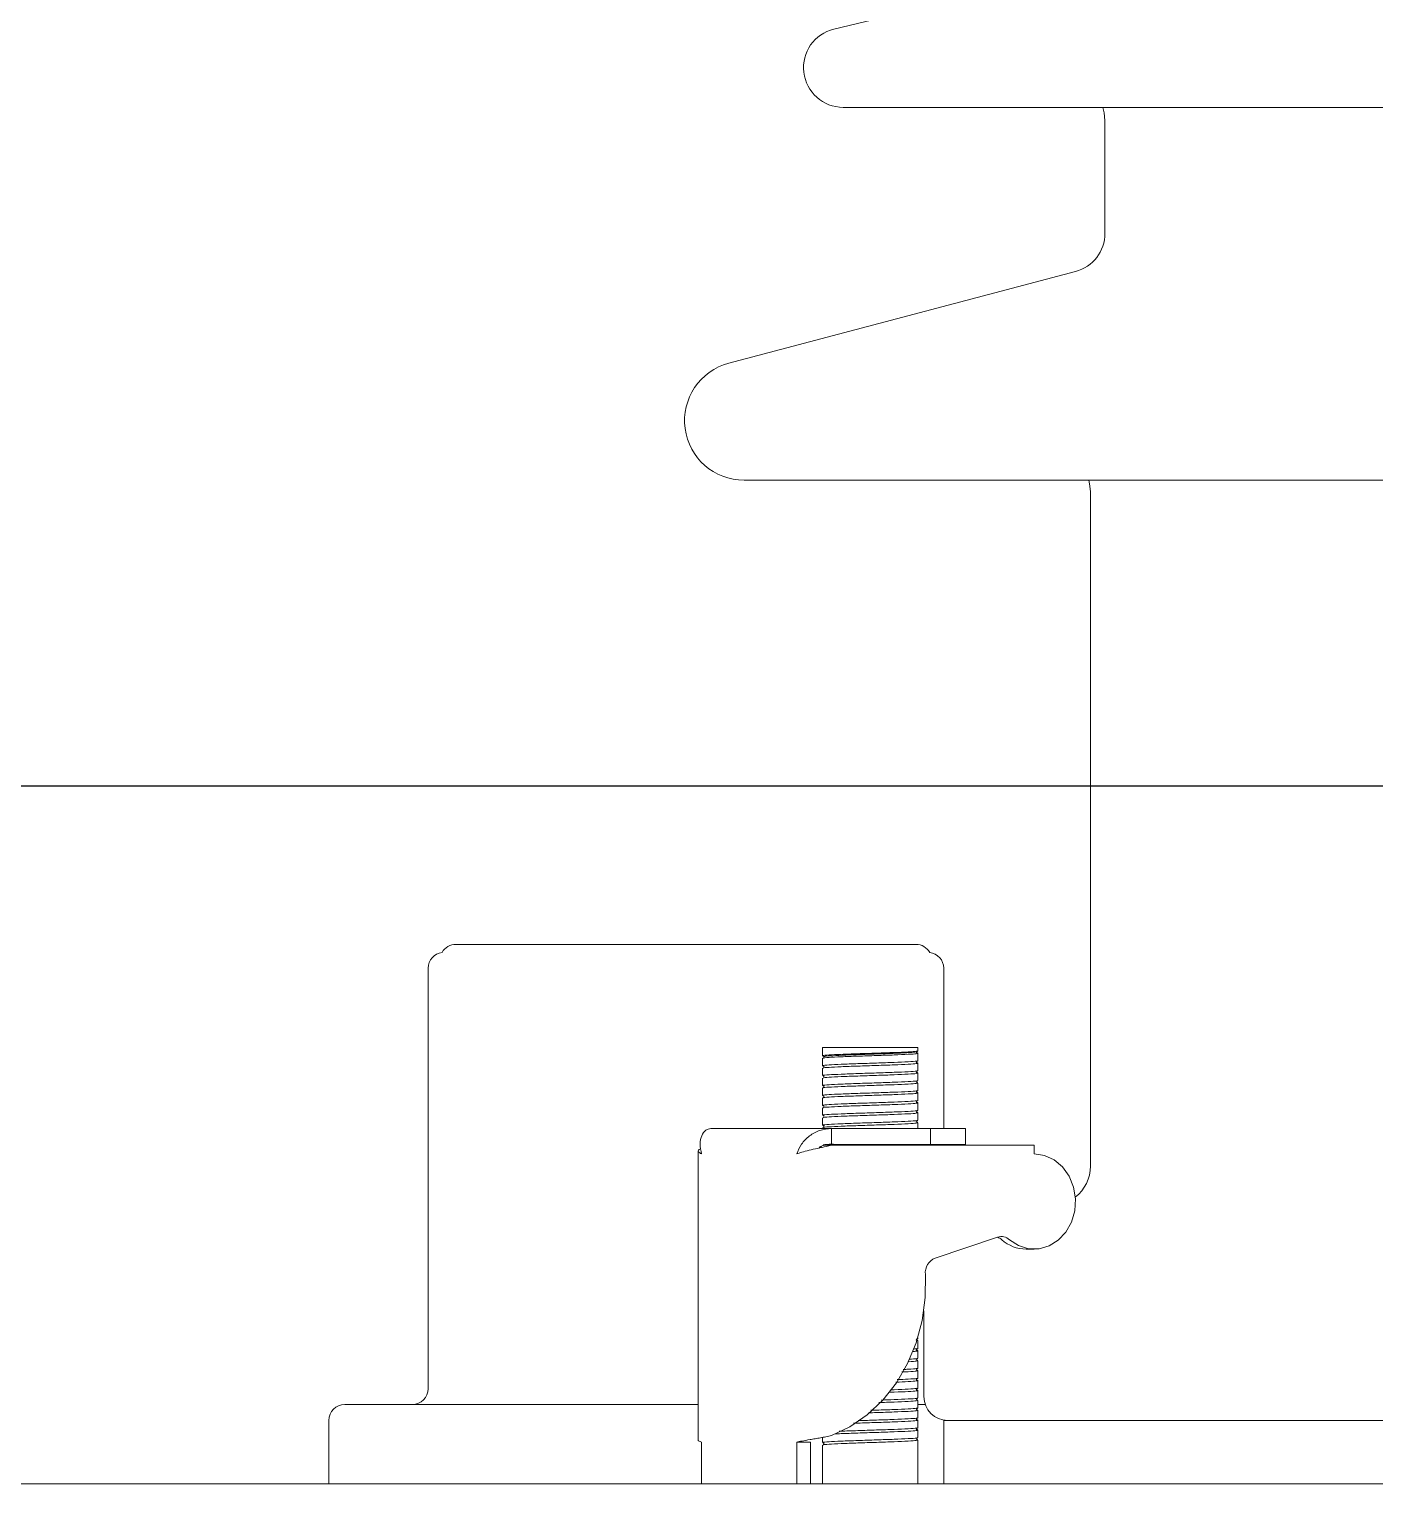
# Model space of a CAD drawing. Header units: millimetres. Extents: x 51507 to 66627, y -17810 to -7118.
# Drawn here: x 57059.6 to 57229.3, y -9228.1 to -9044.7 of the extents above; entities that cross this region are included whole.
import ezdxf

# ---------------------------------------------------------------- set-up
doc = ezdxf.new("R2010")
doc.units = ezdxf.units.MM
doc.header["$LTSCALE"] = 10
doc.layers.get('Defpoints').update_dxf_attribs({"lineweight": 25})
doc.layers.add('粗实线', color=4, linetype='Continuous', lineweight=18)

msp = doc.modelspace()

# ---------------------------------------------------------------- linework, layer by layer
at = {"layer": 'Defpoints'}
msp.add_line((51507.409, -9140.11), (66627.409, -9140.11), dxfattribs=at)
at = {"layer": '粗实线'}
for p, q in [((57189.568, -9037.905), (57161.073, -9044.75)), ((57162.241, -9054.611), (57372.576, -9054.611)), ((57195.241, -9056.269), (57195.241, -9070.473)), ((57191.519, -9075.307), (57147.824, -9086.861)), ((57149.741, -9101.611), (57385.076, -9101.611)), ((57193.4, -9103.043), (57193.409, -9188.052)), ((57113.409, -9160.112), (57171.409, -9160.112)), ((57109.909, -9163.112), (57109.909, -9216.112)), ((57174.909, -9183.324), (57174.909, -9163.112)), ((57159.651, -9173.112), (57159.651, -9174.153)), ((57159.651, -9173.112), (57171.651, -9173.112)), ((57171.651, -9173.528), (57171.651, -9173.112)), ((57159.651, -9174.462), (57159.651, -9175.403)), ((57171.651, -9174.778), (57171.651, -9173.837)), ((57171.651, -9176.028), (57171.651, -9175.087)), ((57159.651, -9175.712), (57159.651, -9176.653)), ((57159.651, -9176.962), (57159.651, -9177.903)), ((57171.651, -9177.278), (57171.651, -9176.337)), ((57159.651, -9178.212), (57159.651, -9179.153)), ((57171.651, -9178.528), (57171.651, -9177.587)), ((57171.651, -9179.778), (57171.651, -9178.837)), ((57159.651, -9179.462), (57159.651, -9180.403)), ((57159.651, -9180.712), (57159.651, -9181.653)), ((57171.651, -9181.028), (57171.651, -9180.087)), ((57159.651, -9181.962), (57159.651, -9182.903)), ((57171.651, -9182.278), (57171.651, -9181.337)), ((57171.651, -9183.324), (57171.651, -9182.587)), ((57145.557, -9183.324), (57160.757, -9183.324)), ((57159.651, -9183.212), (57159.651, -9183.324)), ((57160.757, -9183.324), (57160.757, -9185.324)), ((57160.757, -9183.324), (57173.251, -9183.324)), ((57173.251, -9183.324), (57173.251, -9185.324)), ((57177.651, -9183.324), (57173.251, -9183.324)), ((57177.651, -9185.324), (57177.651, -9183.324)), ((57143.957, -9186.158), (57143.957, -9222.599)), ((57159.935, -9185.424), (57160.757, -9185.424)), ((57160.757, -9185.324), (57173.251, -9185.324)), ((57160.757, -9185.424), (57186.326, -9185.424)), ((57171.651, -9185.424), (57171.651, -9185.324)), ((57177.651, -9185.324), (57173.251, -9185.324)), ((57174.909, -9185.424), (57174.909, -9185.324)), ((57186.326, -9185.424), (57186.326, -9186.524)), ((57181.702, -9197.016), (57173.845, -9199.649)), ((57185.326, -9198.524), (57186.326, -9198.524)), ((57172.409, -9206.277), (57172.409, -9217.112)), ((57171.651, -9209.778), (57171.651, -9209.689)), ((57171.651, -9211.028), (57171.651, -9210.087)), ((57171.651, -9212.278), (57171.651, -9211.337)), ((57171.651, -9213.528), (57171.651, -9212.587)), ((57171.651, -9214.778), (57171.651, -9213.837)), ((57171.651, -9216.028), (57171.651, -9215.087)), ((57171.651, -9217.278), (57171.651, -9216.337)), ((57171.651, -9218.528), (57171.651, -9217.587)), ((57099.409, -9218.112), (57142.409, -9218.112)), ((57142.409, -9218.112), (57143.957, -9218.112)), ((57171.651, -9218.112), (57172.58, -9218.112)), ((57171.651, -9219.778), (57171.651, -9218.837)), ((57097.409, -9220.112), (57097.409, -9228.112)), ((57171.651, -9221.028), (57171.651, -9220.087)), ((57174.909, -9220.112), (57174.909, -9228.112)), ((57359.909, -9220.112), (57174.909, -9220.112)), ((57144.385, -9228.112), (57144.385, -9222.833)), ((57156.385, -9222.833), (57158.118, -9222.833)), ((57156.385, -9228.112), (57156.385, -9222.833)), ((57158.118, -9228.112), (57158.118, -9222.833)), ((57159.213, -9222.33), (57159.216, -9222.33)), ((57159.651, -9222.248), (57159.651, -9222.903)), ((57171.651, -9222.278), (57171.651, -9221.337)), ((57171.651, -9228.112), (57171.651, -9222.587)), ((57159.651, -9223.212), (57159.651, -9228.112)), ((56322.409, -9228.112), (58212.409, -9228.112))]:
    msp.add_line(p, q, dxfattribs=at)
for points in [[(57194.959, -9054.611), (57195.145, -9055.293), (57195.241, -9056.269)], [(57193.19, -9101.611), (57193.303, -9102.067), (57193.4, -9103.043)], [(57186.326, -9186.524), (57187.623, -9186.714), (57188.837, -9187.271), (57189.893, -9188.16), (57190.723, -9189.326), (57191.275, -9190.694), (57191.514, -9192.177), (57191.425, -9193.683), (57191.013, -9195.115), (57190.305, -9196.383), (57189.345, -9197.407), (57188.195, -9198.123), (57186.926, -9198.484), (57185.619, -9198.468), (57184.357, -9198.076), (57183.22, -9197.334)], [(57172.6, -9201.702), (57172.583, -9204.629), (57172.197, -9207.52), (57171.449, -9210.316), (57170.356, -9212.956), (57168.941, -9215.384), (57167.234, -9217.547), (57165.273, -9219.4), (57163.098, -9220.902), (57160.757, -9222.021)]]:
    msp.add_lwpolyline(points, dxfattribs=at)
for centre, radius, start, end in [((57162.241, -9049.611), 5, 103.50795, 270), ((57190.241, -9070.473), 5, 284.81144, 360), ((57149.741, -9094.111), 7.5, 104.81144, 270), ((57113.409, -9162.112), 2, 90, 150.47824), ((57171.409, -9162.112), 2, 29.52175, 90), ((57111.909, -9163.112), 2, 96.90182, 180), ((57172.909, -9163.112), 2, 0, 83.09817), ((57188.409, -9188.053), 5, 308.20625, 0.00618), ((57181.139, -9198.575), 1.646, 48.95222, 70.65885), ((57182.186, -9198.49), 1.552, 48.19788, 108.17513), ((57185.359, -9193.789), 4.735, 228.46701, 269.60091), ((57174.59, -9201.505), 2, 111.86227, 185.67051), ((57107.909, -9216.112), 2, 270, 0), ((57175.409, -9217.112), 3, 180, 270), ((57099.409, -9220.112), 2, 90, 180)]:
    msp.add_arc(centre, radius, start, end, dxfattribs=at)
for points, knots in [([(57171.525, -9173.54), (57171.522, -9173.554), (57171.512, -9173.593), (57170.505, -9173.658), (57168.737, -9173.737), (57166.451, -9173.815), (57164.061, -9173.893), (57161.892, -9173.971), (57160.359, -9174.049), (57159.612, -9174.11), (57159.725, -9174.144), (57159.753, -9174.153)], [0, 0, 0, 0, 0.7784438, 2.2966701, 3.8148964, 5.3331227, 6.851349, 8.3695753, 9.8878016, 11.4060279, 11.9106519, 11.9106519, 11.9106519, 11.9106519]), ([(57171.45, -9173.651), (57171.481, -9173.633), (57171.545, -9173.596), (57171.609, -9173.559), (57171.641, -9173.54)], [0, 0, 0, 0, 0.11047415, 0.22095284, 0.22095284, 0.22095284, 0.22095284]), ([(57159.661, -9174.165), (57159.693, -9174.184), (57159.756, -9174.221), (57159.82, -9174.258), (57159.852, -9174.276)], [0, 0, 0, 0, 0.1104787, 0.22095284, 0.22095284, 0.22095284, 0.22095284]), ([(57159.661, -9175.415), (57159.693, -9175.434), (57159.756, -9175.471), (57159.82, -9175.508), (57159.852, -9175.526)], [0, 0, 0, 0, 0.1104787, 0.22095284, 0.22095284, 0.22095284, 0.22095284]), ([(57171.549, -9173.837), (57171.549, -9173.854), (57171.551, -9173.898), (57170.513, -9173.967), (57168.735, -9174.045), (57166.452, -9174.123), (57164.061, -9174.201), (57161.892, -9174.28), (57160.359, -9174.358), (57159.612, -9174.418), (57159.725, -9174.453), (57159.753, -9174.462)], [0, 0, 0, 0, 0.9965202, 2.48916, 3.9817997, 5.4744395, 6.9670793, 8.4597191, 9.9523589, 11.4449986, 11.9411182, 11.9411182, 11.9411182, 11.9411182]), ([(57171.525, -9174.79), (57171.522, -9174.804), (57171.512, -9174.843), (57170.505, -9174.908), (57168.737, -9174.987), (57166.451, -9175.065), (57164.061, -9175.143), (57161.892, -9175.221), (57160.359, -9175.299), (57159.612, -9175.36), (57159.725, -9175.394), (57159.753, -9175.403)], [0, 0, 0, 0, 0.7784438, 2.2966701, 3.8148964, 5.3331227, 6.851349, 8.3695753, 9.8878016, 11.4060279, 11.9106519, 11.9106519, 11.9106519, 11.9106519]), ([(57171.549, -9175.087), (57171.549, -9175.104), (57171.551, -9175.148), (57170.513, -9175.217), (57168.735, -9175.295), (57166.452, -9175.373), (57164.061, -9175.451), (57161.892, -9175.53), (57160.359, -9175.608), (57159.612, -9175.668), (57159.725, -9175.703), (57159.753, -9175.712)], [0, 0, 0, 0, 0.9965202, 2.48916, 3.9817997, 5.4744395, 6.9670793, 8.4597191, 9.9523589, 11.4449986, 11.9411182, 11.9411182, 11.9411182, 11.9411182]), ([(57171.361, -9173.638), (57171.361, -9173.656), (57171.363, -9173.699), (57170.358, -9173.769), (57168.637, -9173.847), (57166.426, -9173.925), (57164.111, -9174.003), (57162.012, -9174.081), (57160.528, -9174.159), (57159.804, -9174.22), (57159.913, -9174.255), (57159.941, -9174.263)], [0, 0, 0, 0, 0.9631684, 2.40882, 3.8544716, 5.3001231, 6.7457747, 8.1914262, 9.6370778, 11.0827294, 11.5632759, 11.5632759, 11.5632759, 11.5632759]), ([(57171.64, -9173.826), (57171.609, -9173.807), (57171.545, -9173.77), (57171.481, -9173.733), (57171.449, -9173.715)], [0, 0, 0, 0, 0.1104904, 0.22097607, 0.22097607, 0.22097607, 0.22097607]), ([(57171.64, -9175.076), (57171.609, -9175.057), (57171.545, -9175.02), (57171.481, -9174.983), (57171.449, -9174.965)], [0, 0, 0, 0, 0.1104904, 0.22097607, 0.22097607, 0.22097607, 0.22097607]), ([(57171.45, -9174.901), (57171.481, -9174.883), (57171.545, -9174.846), (57171.609, -9174.809), (57171.641, -9174.79)], [0, 0, 0, 0, 0.11047415, 0.22095284, 0.22095284, 0.22095284, 0.22095284]), ([(57159.661, -9176.665), (57159.693, -9176.684), (57159.756, -9176.721), (57159.82, -9176.758), (57159.852, -9176.776)], [0, 0, 0, 0, 0.1104787, 0.22095284, 0.22095284, 0.22095284, 0.22095284]), ([(57171.525, -9176.04), (57171.522, -9176.054), (57171.512, -9176.093), (57170.505, -9176.158), (57168.737, -9176.237), (57166.451, -9176.315), (57164.061, -9176.393), (57161.892, -9176.471), (57160.359, -9176.549), (57159.612, -9176.61), (57159.725, -9176.644), (57159.753, -9176.653)], [0, 0, 0, 0, 0.7784438, 2.2966701, 3.8148964, 5.3331227, 6.851349, 8.3695753, 9.8878016, 11.4060279, 11.9106519, 11.9106519, 11.9106519, 11.9106519]), ([(57171.549, -9176.337), (57171.549, -9176.354), (57171.551, -9176.398), (57170.513, -9176.467), (57168.735, -9176.545), (57166.452, -9176.623), (57164.061, -9176.701), (57161.892, -9176.78), (57160.359, -9176.858), (57159.612, -9176.918), (57159.725, -9176.953), (57159.753, -9176.962)], [0, 0, 0, 0, 0.9965202, 2.48916, 3.9817997, 5.4744395, 6.9670793, 8.4597191, 9.9523589, 11.4449986, 11.9411182, 11.9411182, 11.9411182, 11.9411182]), ([(57171.64, -9176.326), (57171.609, -9176.307), (57171.545, -9176.27), (57171.481, -9176.233), (57171.449, -9176.215)], [0, 0, 0, 0, 0.1104904, 0.22097607, 0.22097607, 0.22097607, 0.22097607]), ([(57171.45, -9176.151), (57171.481, -9176.133), (57171.545, -9176.096), (57171.609, -9176.059), (57171.641, -9176.04)], [0, 0, 0, 0, 0.11047415, 0.22095284, 0.22095284, 0.22095284, 0.22095284]), ([(57159.661, -9177.915), (57159.693, -9177.934), (57159.756, -9177.971), (57159.82, -9178.008), (57159.852, -9178.026)], [0, 0, 0, 0, 0.1104787, 0.22095284, 0.22095284, 0.22095284, 0.22095284]), ([(57171.525, -9177.29), (57171.522, -9177.304), (57171.512, -9177.343), (57170.505, -9177.408), (57168.737, -9177.487), (57166.451, -9177.565), (57164.061, -9177.643), (57161.892, -9177.721), (57160.359, -9177.799), (57159.612, -9177.86), (57159.725, -9177.894), (57159.753, -9177.903)], [0, 0, 0, 0, 0.7784438, 2.2966701, 3.8148964, 5.3331227, 6.851349, 8.3695753, 9.8878016, 11.4060279, 11.9106519, 11.9106519, 11.9106519, 11.9106519]), ([(57171.549, -9177.587), (57171.549, -9177.604), (57171.551, -9177.648), (57170.513, -9177.717), (57168.735, -9177.795), (57166.452, -9177.873), (57164.061, -9177.951), (57161.892, -9178.03), (57160.359, -9178.108), (57159.612, -9178.168), (57159.725, -9178.203), (57159.753, -9178.212)], [0, 0, 0, 0, 0.9965202, 2.48916, 3.9817997, 5.4744395, 6.9670793, 8.4597191, 9.9523589, 11.4449986, 11.9411182, 11.9411182, 11.9411182, 11.9411182]), ([(57171.525, -9178.54), (57171.522, -9178.554), (57171.512, -9178.593), (57170.505, -9178.658), (57168.737, -9178.737), (57166.451, -9178.815), (57164.061, -9178.893), (57161.892, -9178.971), (57160.359, -9179.049), (57159.612, -9179.11), (57159.725, -9179.144), (57159.753, -9179.153)], [0, 0, 0, 0, 0.7784438, 2.2966701, 3.8148964, 5.3331227, 6.851349, 8.3695753, 9.8878016, 11.4060279, 11.9106519, 11.9106519, 11.9106519, 11.9106519]), ([(57171.549, -9178.837), (57171.549, -9178.854), (57171.551, -9178.898), (57170.513, -9178.967), (57168.735, -9179.045), (57166.452, -9179.123), (57164.061, -9179.201), (57161.892, -9179.28), (57160.359, -9179.358), (57159.612, -9179.418), (57159.725, -9179.453), (57159.753, -9179.462)], [0, 0, 0, 0, 0.9965202, 2.48916, 3.9817997, 5.4744395, 6.9670793, 8.4597191, 9.9523589, 11.4449986, 11.9411182, 11.9411182, 11.9411182, 11.9411182]), ([(57171.64, -9177.576), (57171.609, -9177.557), (57171.545, -9177.52), (57171.481, -9177.483), (57171.449, -9177.465)], [0, 0, 0, 0, 0.1104904, 0.22097607, 0.22097607, 0.22097607, 0.22097607]), ([(57171.64, -9178.826), (57171.609, -9178.807), (57171.545, -9178.77), (57171.481, -9178.733), (57171.449, -9178.715)], [0, 0, 0, 0, 0.1104904, 0.22097607, 0.22097607, 0.22097607, 0.22097607]), ([(57171.45, -9177.401), (57171.481, -9177.383), (57171.545, -9177.346), (57171.609, -9177.309), (57171.641, -9177.29)], [0, 0, 0, 0, 0.11047415, 0.22095284, 0.22095284, 0.22095284, 0.22095284]), ([(57171.45, -9178.651), (57171.481, -9178.633), (57171.545, -9178.596), (57171.609, -9178.559), (57171.641, -9178.54)], [0, 0, 0, 0, 0.11047415, 0.22095284, 0.22095284, 0.22095284, 0.22095284]), ([(57159.661, -9179.165), (57159.693, -9179.184), (57159.756, -9179.221), (57159.82, -9179.258), (57159.852, -9179.276)], [0, 0, 0, 0, 0.1104787, 0.22095284, 0.22095284, 0.22095284, 0.22095284]), ([(57159.661, -9180.415), (57159.693, -9180.434), (57159.756, -9180.471), (57159.82, -9180.508), (57159.852, -9180.526)], [0, 0, 0, 0, 0.1104787, 0.22095284, 0.22095284, 0.22095284, 0.22095284]), ([(57171.525, -9179.79), (57171.522, -9179.804), (57171.512, -9179.843), (57170.505, -9179.908), (57168.737, -9179.987), (57166.451, -9180.065), (57164.061, -9180.143), (57161.892, -9180.221), (57160.359, -9180.299), (57159.612, -9180.36), (57159.725, -9180.394), (57159.753, -9180.403)], [0, 0, 0, 0, 0.7784438, 2.2966701, 3.8148964, 5.3331227, 6.851349, 8.3695753, 9.8878016, 11.4060279, 11.9106519, 11.9106519, 11.9106519, 11.9106519]), ([(57171.549, -9180.087), (57171.549, -9180.104), (57171.551, -9180.148), (57170.513, -9180.217), (57168.735, -9180.295), (57166.452, -9180.373), (57164.061, -9180.451), (57161.892, -9180.53), (57160.359, -9180.608), (57159.612, -9180.668), (57159.725, -9180.703), (57159.753, -9180.712)], [0, 0, 0, 0, 0.9965202, 2.48916, 3.9817997, 5.4744395, 6.9670793, 8.4597191, 9.9523589, 11.4449986, 11.9411182, 11.9411182, 11.9411182, 11.9411182]), ([(57171.64, -9180.076), (57171.609, -9180.057), (57171.545, -9180.02), (57171.481, -9179.983), (57171.449, -9179.965)], [0, 0, 0, 0, 0.1104904, 0.22097607, 0.22097607, 0.22097607, 0.22097607]), ([(57171.45, -9179.901), (57171.481, -9179.883), (57171.545, -9179.846), (57171.609, -9179.809), (57171.641, -9179.79)], [0, 0, 0, 0, 0.11047415, 0.22095284, 0.22095284, 0.22095284, 0.22095284]), ([(57159.661, -9181.665), (57159.693, -9181.684), (57159.756, -9181.721), (57159.82, -9181.758), (57159.852, -9181.776)], [0, 0, 0, 0, 0.1104787, 0.22095284, 0.22095284, 0.22095284, 0.22095284]), ([(57171.525, -9181.04), (57171.522, -9181.054), (57171.512, -9181.093), (57170.505, -9181.158), (57168.737, -9181.237), (57166.451, -9181.315), (57164.061, -9181.393), (57161.892, -9181.471), (57160.359, -9181.549), (57159.612, -9181.61), (57159.725, -9181.644), (57159.753, -9181.653)], [0, 0, 0, 0, 0.7784438, 2.2966701, 3.8148964, 5.3331227, 6.851349, 8.3695753, 9.8878016, 11.4060279, 11.9106519, 11.9106519, 11.9106519, 11.9106519]), ([(57171.549, -9181.337), (57171.549, -9181.354), (57171.551, -9181.398), (57170.513, -9181.467), (57168.735, -9181.545), (57166.452, -9181.623), (57164.061, -9181.701), (57161.892, -9181.78), (57160.359, -9181.858), (57159.612, -9181.918), (57159.725, -9181.953), (57159.753, -9181.962)], [0, 0, 0, 0, 0.9965202, 2.48916, 3.9817997, 5.4744395, 6.9670793, 8.4597191, 9.9523589, 11.4449986, 11.9411182, 11.9411182, 11.9411182, 11.9411182]), ([(57171.525, -9182.29), (57171.522, -9182.304), (57171.512, -9182.343), (57170.505, -9182.408), (57168.737, -9182.487), (57166.451, -9182.565), (57164.061, -9182.643), (57161.892, -9182.721), (57160.359, -9182.799), (57159.612, -9182.86), (57159.725, -9182.894), (57159.753, -9182.903)], [0, 0, 0, 0, 0.7784438, 2.2966701, 3.8148964, 5.3331227, 6.851349, 8.3695753, 9.8878016, 11.4060279, 11.9106519, 11.9106519, 11.9106519, 11.9106519]), ([(57171.549, -9182.587), (57171.549, -9182.604), (57171.551, -9182.648), (57170.513, -9182.717), (57168.735, -9182.795), (57166.452, -9182.873), (57164.061, -9182.951), (57161.892, -9183.03), (57160.359, -9183.108), (57159.612, -9183.168), (57159.725, -9183.203), (57159.753, -9183.212)], [0, 0, 0, 0, 0.9965202, 2.48916, 3.9817997, 5.4744395, 6.9670793, 8.4597191, 9.9523589, 11.4449986, 11.9411182, 11.9411182, 11.9411182, 11.9411182]), ([(57171.64, -9181.326), (57171.609, -9181.307), (57171.545, -9181.27), (57171.481, -9181.233), (57171.449, -9181.215)], [0, 0, 0, 0, 0.1104904, 0.22097607, 0.22097607, 0.22097607, 0.22097607]), ([(57171.64, -9182.576), (57171.609, -9182.557), (57171.545, -9182.52), (57171.481, -9182.483), (57171.449, -9182.465)], [0, 0, 0, 0, 0.1104904, 0.22097607, 0.22097607, 0.22097607, 0.22097607]), ([(57171.45, -9181.151), (57171.481, -9181.133), (57171.545, -9181.096), (57171.609, -9181.059), (57171.641, -9181.04)], [0, 0, 0, 0, 0.11047415, 0.22095284, 0.22095284, 0.22095284, 0.22095284]), ([(57171.45, -9182.401), (57171.481, -9182.383), (57171.545, -9182.346), (57171.609, -9182.309), (57171.641, -9182.29)], [0, 0, 0, 0, 0.11047415, 0.22095284, 0.22095284, 0.22095284, 0.22095284]), ([(57144.385, -9186.524), (57144.293, -9186.097), (57144.108, -9185.242), (57144.365, -9184.171), (57144.89, -9183.456), (57145.34, -9183.367), (57145.557, -9183.324)], [0, 0, 0, 0, 0.9869099, 1.9745469, 2.9621881, 3.874729, 3.874729, 3.874729, 3.874729]), ([(57159.661, -9182.915), (57159.693, -9182.934), (57159.756, -9182.971), (57159.82, -9183.008), (57159.852, -9183.026)], [0, 0, 0, 0, 0.1104787, 0.22095284, 0.22095284, 0.22095284, 0.22095284]), ([(57144.286, -9185.864), (57144.205, -9185.901), (57143.922, -9186.029), (57143.898, -9186.249), (57144.223, -9186.432), (57144.385, -9186.524)], [0, 0, 0, 0, 0.1765488, 0.6199732, 1.0633975, 1.0633975, 1.0633975, 1.0633975]), ([(57156.385, -9186.524), (57156.579, -9186.451), (57156.985, -9186.297), (57157.923, -9186.063), (57159.011, -9185.821), (57160.001, -9185.608), (57160.544, -9185.476), (57160.757, -9185.424)], [0, 0, 0, 0, 0.8983966, 1.8898116, 2.8812547, 3.8726972, 4.5113221, 4.5113221, 4.5113221, 4.5113221]), ([(57159.184, -9185.775), (57159.246, -9185.739), (57159.366, -9185.67), (57159.474, -9185.601), (57159.526, -9185.568)], [0, 0, 0, 0, 0.21006318, 0.39984575, 0.39984575, 0.39984575, 0.39984575]), ([(57160.757, -9185.324), (57160.49, -9185.344), (57159.957, -9185.385), (57159.425, -9185.548), (57159.211, -9185.682), (57159.206, -9185.685)], [0, 0, 0, 0, 0.7932841, 1.5865682, 1.606549, 1.606549, 1.606549, 1.606549]), ([(57161.011, -9185.271), (57160.817, -9185.28), (57160.084, -9185.316), (57159.601, -9185.364), (57159.733, -9185.402), (57159.776, -9185.415)], [0, 0, 0, 0, 0.2742929, 1.0347613, 1.400102, 1.400102, 1.400102, 1.400102]), ([(57167.835, -9185.324), (57167.374, -9185.34), (57166.441, -9185.374), (57165.431, -9185.407), (57164.92, -9185.424)], [0, 0, 0, 0, 1.4401825, 2.9165275, 2.9165275, 2.9165275, 2.9165275]), ([(57171.64, -9210.076), (57171.609, -9210.057), (57171.545, -9210.02), (57171.481, -9209.983), (57171.449, -9209.965)], [0, 0, 0, 0, 0.1104904, 0.22097607, 0.22097607, 0.22097607, 0.22097607]), ([(57171.45, -9209.901), (57171.481, -9209.883), (57171.545, -9209.846), (57171.609, -9209.809), (57171.641, -9209.79)], [0, 0, 0, 0, 0.11047415, 0.22095284, 0.22095284, 0.22095284, 0.22095284]), ([(57171.549, -9211.337), (57171.573, -9211.354), (57171.614, -9211.383), (57171.16, -9211.413), (57170.976, -9211.424)], [0, 0, 0, 0, 0.36984542, 0.62172805, 0.62172805, 0.62172805, 0.62172805]), ([(57171.525, -9211.04), (57171.543, -9211.054), (57171.573, -9211.076), (57171.217, -9211.099), (57171.069, -9211.109)], [0, 0, 0, 0, 0.28752573, 0.49167766, 0.49167766, 0.49167766, 0.49167766]), ([(57171.64, -9211.326), (57171.609, -9211.307), (57171.545, -9211.27), (57171.481, -9211.233), (57171.449, -9211.215)], [0, 0, 0, 0, 0.1104904, 0.22097607, 0.22097607, 0.22097607, 0.22097607]), ([(57171.45, -9211.151), (57171.481, -9211.133), (57171.545, -9211.096), (57171.609, -9211.059), (57171.641, -9211.04)], [0, 0, 0, 0, 0.11047415, 0.22095284, 0.22095284, 0.22095284, 0.22095284]), ([(57171.549, -9213.837), (57171.546, -9213.854), (57171.539, -9213.898), (57170.784, -9213.953), (57169.896, -9213.99), (57169.62, -9214.002)], [0, 0, 0, 0, 0.6153172, 1.5369713, 1.9511382, 1.9511382, 1.9511382, 1.9511382]), ([(57171.525, -9213.54), (57171.519, -9213.554), (57171.501, -9213.593), (57170.831, -9213.641), (57170.015, -9213.676), (57169.806, -9213.685)], [0, 0, 0, 0, 0.4792975, 1.4140882, 1.7354266, 1.7354266, 1.7354266, 1.7354266]), ([(57171.549, -9212.587), (57171.542, -9212.604), (57171.526, -9212.648), (57170.987, -9212.692), (57170.386, -9212.718), (57170.373, -9212.719)], [0, 0, 0, 0, 0.4726634, 1.1806432, 1.1959844, 1.1959844, 1.1959844, 1.1959844]), ([(57171.525, -9212.29), (57171.527, -9212.304), (57171.533, -9212.339), (57170.935, -9212.375), (57170.562, -9212.397)], [0, 0, 0, 0, 0.36849673, 0.98267185, 0.98267185, 0.98267185, 0.98267185]), ([(57171.64, -9212.576), (57171.609, -9212.557), (57171.545, -9212.52), (57171.481, -9212.483), (57171.449, -9212.465)], [0, 0, 0, 0, 0.1104904, 0.22097607, 0.22097607, 0.22097607, 0.22097607]), ([(57171.64, -9213.826), (57171.609, -9213.807), (57171.545, -9213.77), (57171.481, -9213.733), (57171.449, -9213.715)], [0, 0, 0, 0, 0.1104904, 0.22097607, 0.22097607, 0.22097607, 0.22097607]), ([(57171.45, -9212.401), (57171.481, -9212.383), (57171.545, -9212.346), (57171.609, -9212.309), (57171.641, -9212.29)], [0, 0, 0, 0, 0.11047415, 0.22095284, 0.22095284, 0.22095284, 0.22095284]), ([(57171.45, -9213.651), (57171.481, -9213.633), (57171.545, -9213.596), (57171.609, -9213.559), (57171.641, -9213.54)], [0, 0, 0, 0, 0.11047415, 0.22095284, 0.22095284, 0.22095284, 0.22095284]), ([(57171.549, -9215.087), (57171.548, -9215.104), (57171.546, -9215.148), (57170.59, -9215.214), (57169.416, -9215.263), (57168.867, -9215.286)], [0, 0, 0, 0, 0.7098574, 1.7731188, 2.7056821, 2.7056821, 2.7056821, 2.7056821]), ([(57171.525, -9214.79), (57171.52, -9214.804), (57171.507, -9214.843), (57170.633, -9214.902), (57169.532, -9214.949), (57169.053, -9214.969)], [0, 0, 0, 0, 0.5588113, 1.6486805, 2.4894698, 2.4894698, 2.4894698, 2.4894698]), ([(57171.64, -9215.076), (57171.609, -9215.057), (57171.545, -9215.02), (57171.481, -9214.983), (57171.449, -9214.965)], [0, 0, 0, 0, 0.1104904, 0.22097607, 0.22097607, 0.22097607, 0.22097607]), ([(57171.45, -9214.901), (57171.481, -9214.883), (57171.545, -9214.846), (57171.609, -9214.809), (57171.641, -9214.79)], [0, 0, 0, 0, 0.11047415, 0.22095284, 0.22095284, 0.22095284, 0.22095284]), ([(57171.549, -9217.587), (57171.549, -9217.604), (57171.552, -9217.648), (57170.509, -9217.717), (57168.821, -9217.792), (57167.384, -9217.841), (57166.714, -9217.863)], [0, 0, 0, 0, 0.9164166, 2.289073, 3.6617294, 4.8607286, 4.8607286, 4.8607286, 4.8607286]), ([(57171.525, -9217.29), (57171.522, -9217.304), (57171.512, -9217.343), (57170.5, -9217.408), (57168.915, -9217.479), (57167.593, -9217.524), (57167.036, -9217.543)], [0, 0, 0, 0, 0.7131889, 2.1041463, 3.4951036, 4.5080521, 4.5080521, 4.5080521, 4.5080521]), ([(57171.549, -9216.337), (57171.55, -9216.354), (57171.554, -9216.398), (57170.496, -9216.467), (57169.201, -9216.527), (57168.233, -9216.56), (57168.018, -9216.567)], [0, 0, 0, 0, 0.8040532, 2.0084059, 3.2127586, 3.5563599, 3.5563599, 3.5563599, 3.5563599]), ([(57171.525, -9216.04), (57171.522, -9216.054), (57171.514, -9216.093), (57170.484, -9216.158), (57169.285, -9216.215), (57168.42, -9216.245), (57168.302, -9216.249)], [0, 0, 0, 0, 0.6225222, 1.8366491, 3.050776, 3.2417155, 3.2417155, 3.2417155, 3.2417155]), ([(57171.64, -9216.326), (57171.609, -9216.307), (57171.545, -9216.27), (57171.481, -9216.233), (57171.449, -9216.215)], [0, 0, 0, 0, 0.1104904, 0.22097607, 0.22097607, 0.22097607, 0.22097607]), ([(57171.64, -9217.576), (57171.609, -9217.557), (57171.545, -9217.52), (57171.481, -9217.483), (57171.449, -9217.465)], [0, 0, 0, 0, 0.1104904, 0.22097607, 0.22097607, 0.22097607, 0.22097607]), ([(57171.45, -9216.151), (57171.481, -9216.133), (57171.545, -9216.096), (57171.609, -9216.059), (57171.641, -9216.04)], [0, 0, 0, 0, 0.11047415, 0.22095284, 0.22095284, 0.22095284, 0.22095284]), ([(57171.45, -9217.401), (57171.481, -9217.383), (57171.545, -9217.346), (57171.609, -9217.309), (57171.641, -9217.29)], [0, 0, 0, 0, 0.11047415, 0.22095284, 0.22095284, 0.22095284, 0.22095284]), ([(57171.549, -9218.837), (57171.549, -9218.854), (57171.551, -9218.898), (57170.512, -9218.967), (57168.737, -9219.045), (57166.875, -9219.109), (57165.754, -9219.146), (57165.412, -9219.157)], [0, 0, 0, 0, 1.0024157, 2.5038861, 4.0053565, 5.5068269, 6.1634101, 6.1634101, 6.1634101, 6.1634101]), ([(57171.525, -9218.54), (57171.522, -9218.554), (57171.512, -9218.593), (57170.505, -9218.658), (57168.738, -9218.737), (57166.981, -9218.796), (57165.968, -9218.83), (57165.734, -9218.838)], [0, 0, 0, 0, 0.7815647, 2.3058777, 3.8301907, 5.3545038, 5.8113631, 5.8113631, 5.8113631, 5.8113631]), ([(57171.64, -9218.826), (57171.609, -9218.807), (57171.545, -9218.77), (57171.481, -9218.733), (57171.449, -9218.715)], [0, 0, 0, 0, 0.1104904, 0.22097607, 0.22097607, 0.22097607, 0.22097607]), ([(57171.45, -9218.651), (57171.481, -9218.633), (57171.545, -9218.596), (57171.609, -9218.559), (57171.641, -9218.54)], [0, 0, 0, 0, 0.11047415, 0.22095284, 0.22095284, 0.22095284, 0.22095284]), ([(57171.525, -9221.04), (57171.522, -9221.054), (57171.512, -9221.093), (57170.505, -9221.158), (57168.739, -9221.237), (57166.442, -9221.315), (57164.095, -9221.393), (57162.401, -9221.45), (57161.811, -9221.48), (57161.721, -9221.485)], [0, 0, 0, 0, 0.8851543, 2.6115018, 4.3378493, 6.0641968, 7.7905442, 9.5168917, 9.8265025, 9.8265025, 9.8265025, 9.8265025]), ([(57171.549, -9220.087), (57171.549, -9220.104), (57171.551, -9220.148), (57170.514, -9220.217), (57168.73, -9220.295), (57166.471, -9220.373), (57164.598, -9220.432), (57163.725, -9220.465), (57163.542, -9220.472)], [0, 0, 0, 0, 1.087553, 2.7165464, 4.3455399, 5.9745333, 7.6035267, 8.0345088, 8.0345088, 8.0345088, 8.0345088]), ([(57171.525, -9219.79), (57171.522, -9219.804), (57171.512, -9219.843), (57170.505, -9219.908), (57168.74, -9219.987), (57166.454, -9220.064), (57164.905, -9220.116), (57164.137, -9220.141)], [0, 0, 0, 0, 0.8449491, 2.492883, 4.1408168, 5.7887507, 7.4091655, 7.4091655, 7.4091655, 7.4091655]), ([(57171.64, -9220.076), (57171.609, -9220.057), (57171.545, -9220.02), (57171.481, -9219.983), (57171.449, -9219.965)], [0, 0, 0, 0, 0.1104904, 0.22097607, 0.22097607, 0.22097607, 0.22097607]), ([(57171.64, -9221.326), (57171.609, -9221.307), (57171.545, -9221.27), (57171.481, -9221.233), (57171.449, -9221.215)], [0, 0, 0, 0, 0.1104904, 0.22097607, 0.22097607, 0.22097607, 0.22097607]), ([(57171.45, -9219.901), (57171.481, -9219.883), (57171.545, -9219.846), (57171.609, -9219.809), (57171.641, -9219.79)], [0, 0, 0, 0, 0.11047415, 0.22095284, 0.22095284, 0.22095284, 0.22095284]), ([(57171.45, -9221.151), (57171.481, -9221.133), (57171.545, -9221.096), (57171.609, -9221.059), (57171.641, -9221.04)], [0, 0, 0, 0, 0.11047415, 0.22095284, 0.22095284, 0.22095284, 0.22095284]), ([(57144.385, -9222.833), (57144.273, -9222.797), (57144.055, -9222.729), (57143.942, -9222.65), (57143.965, -9222.606), (57143.969, -9222.599)], [0, 0, 0, 0, 0.24124775, 0.46879594, 0.51333989, 0.51333989, 0.51333989, 0.51333989]), ([(57160.757, -9222.021), (57160.533, -9222.071), (57160.095, -9222.167), (57159.384, -9222.3), (57158.702, -9222.421), (57157.891, -9222.56), (57157.027, -9222.708), (57156.59, -9222.793), (57156.385, -9222.833)], [0, 0, 0, 0, 0.6655219, 1.2998719, 1.9030822, 2.4751942, 3.5218951, 4.4463441, 4.4463441, 4.4463441, 4.4463441]), ([(57159.661, -9222.915), (57159.693, -9222.934), (57159.756, -9222.971), (57159.82, -9223.008), (57159.852, -9223.026)], [0, 0, 0, 0, 0.1104787, 0.22095284, 0.22095284, 0.22095284, 0.22095284]), ([(57171.525, -9222.29), (57171.522, -9222.304), (57171.512, -9222.343), (57170.505, -9222.408), (57168.737, -9222.487), (57166.451, -9222.565), (57164.061, -9222.643), (57161.892, -9222.721), (57160.359, -9222.799), (57159.612, -9222.86), (57159.725, -9222.894), (57159.753, -9222.903)], [0, 0, 0, 0, 0.7784438, 2.2966701, 3.8148964, 5.3331227, 6.851349, 8.3695753, 9.8878016, 11.4060279, 11.9106519, 11.9106519, 11.9106519, 11.9106519]), ([(57171.549, -9222.587), (57171.549, -9222.604), (57171.551, -9222.648), (57170.513, -9222.717), (57168.735, -9222.795), (57166.452, -9222.873), (57164.061, -9222.951), (57161.892, -9223.03), (57160.359, -9223.108), (57159.612, -9223.168), (57159.725, -9223.203), (57159.753, -9223.212)], [0, 0, 0, 0, 0.9965202, 2.48916, 3.9817997, 5.4744395, 6.9670793, 8.4597191, 9.9523589, 11.4449986, 11.9411182, 11.9411182, 11.9411182, 11.9411182]), ([(57171.549, -9221.337), (57171.549, -9221.354), (57171.551, -9221.398), (57170.512, -9221.467), (57168.736, -9221.545), (57166.447, -9221.623), (57164.078, -9221.701), (57162.147, -9221.768), (57161.388, -9221.81), (57161.111, -9221.824)], [0, 0, 0, 0, 1.1195618, 2.7964998, 4.4734378, 6.1503758, 7.8273138, 9.5042518, 10.4683178, 10.4683178, 10.4683178, 10.4683178]), ([(57171.64, -9222.576), (57171.609, -9222.557), (57171.545, -9222.52), (57171.481, -9222.483), (57171.449, -9222.465)], [0, 0, 0, 0, 0.1104904, 0.22097607, 0.22097607, 0.22097607, 0.22097607]), ([(57171.45, -9222.401), (57171.481, -9222.383), (57171.545, -9222.346), (57171.609, -9222.309), (57171.641, -9222.29)], [0, 0, 0, 0, 0.11047415, 0.22095284, 0.22095284, 0.22095284, 0.22095284])]:
    msp.add_open_spline(points, degree=3, knots=knots, dxfattribs=at)
msp.add_open_spline([(57160.757, -9183.324), (57160.26, -9183.372), (57159.267, -9183.468), (57157.951, -9184.208), (57156.91, -9185.266), (57156.56, -9186.105), (57156.385, -9186.524)], degree=3, dxfattribs=at)

doc.saveas('drawing.dxf')
